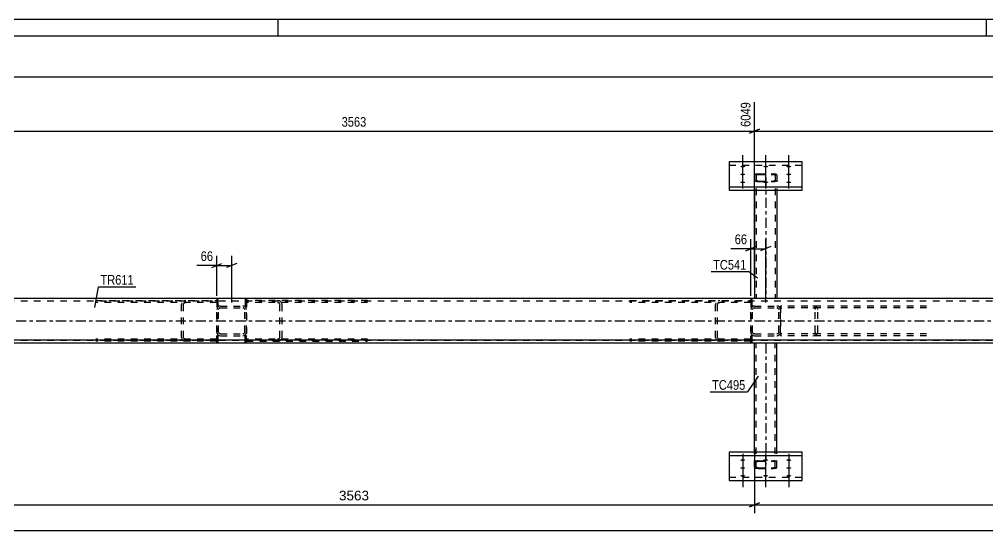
# Model space of a CAD drawing. Header units: millimetres. Extents: x -90 to 1099, y -612 to 229.
# Drawn here: x 182.6 to 469.6, y 77.8 to 229.4 of the extents above; entities that cross this region are included whole.
import ezdxf

# ---------------------------------------------------------------- set-up
doc = ezdxf.new("R2010")
doc.units = ezdxf.units.MM
doc.linetypes.add('DXK_LINE_DOT2', pattern=[3.9198, 1.9599, -1.9599])
doc.linetypes.add('DXK_LINE_DOT3', pattern=[5.9187, 2.979, -0.9799, 0.9799, -0.9799])
doc.styles.add('Arial', font='ARIAL.TTF', dxfattribs={"height": 0.2})
doc.styles.add('Arial Narrow', font='ARIALN.TTF', dxfattribs={"height": 0.2})

# ---------------------------------------------------------------- blocks, each defined once
blk = doc.blocks.new('Unknown-761555022-1133')
at = {"color": 5, "linetype": 'Continuous'}
for p, q in [((1099.33, 229.45), (-89.67, 229.45)), ((259.33, 224.45), (259.33, 229.45)), ((469.33, 224.45), (469.33, 229.45)), ((1094.33, 224.45), (-84.67, 224.45))]:
    blk.add_line(p, q, dxfattribs=at)
blk = doc.blocks.new('Part-761555022-2264 - 2197')
at = {"color": 7, "linetype": 'DXK_LINE_DOT2'}
for p, q in [((400.59, 183.37), (400.51, 183.24)), ((400.51, 183.24), (400.51, 178.75)), ((400.51, 181.68), (400.59, 181.55)), ((400.82, 183.49), (400.59, 183.37)), ((400.59, 181.55), (400.82, 181.43)), ((401.17, 183.57), (400.82, 183.49)), ((400.82, 181.43), (401.17, 181.35)), ((401.04, 183.24), (401.08, 183.31)), ((401.04, 183.24), (401.04, 146.71)), ((401.08, 181.61), (401.04, 181.68)), ((401.08, 183.31), (401.2, 183.36)), ((401.2, 181.56), (401.08, 181.61)), ((401.58, 183.6), (401.17, 183.57)), ((401.17, 181.35), (401.58, 181.32)), ((401.2, 183.36), (401.37, 183.4)), ((401.37, 181.52), (401.2, 181.56)), ((401.37, 183.4), (401.58, 183.42)), ((401.58, 181.5), (401.37, 181.52)), ((401.58, 183.6), (406.11, 183.6)), ((401.58, 183.42), (406.11, 183.42)), ((401.58, 181.5), (406.11, 181.5)), ((401.58, 181.32), (406.11, 181.32)), ((406.52, 183.57), (406.11, 183.6)), ((406.11, 183.42), (406.31, 183.4)), ((406.31, 181.52), (406.11, 181.5)), ((406.11, 181.32), (406.52, 181.35)), ((406.31, 183.4), (406.49, 183.36)), ((406.49, 181.56), (406.31, 181.52)), ((406.49, 183.36), (406.6, 183.31)), ((406.6, 181.61), (406.49, 181.56)), ((406.86, 183.49), (406.52, 183.57)), ((406.52, 181.35), (406.86, 181.43)), ((406.6, 183.31), (406.64, 183.24)), ((406.64, 181.68), (406.6, 181.61)), ((406.64, 183.24), (406.64, 146.71)), ((407.1, 183.37), (406.86, 183.49)), ((406.86, 181.43), (407.1, 181.55)), ((407.18, 183.24), (407.1, 183.37)), ((407.1, 181.55), (407.18, 181.68)), ((407.18, 183.24), (407.18, 178.75))]:
    blk.add_line(p, q, dxfattribs=at)
at = {"color": 7, "linetype": 'DXK_LINE_DOT3'}
blk.add_line((403.84, 182.46), (403.84, 146.71), dxfattribs=at)
at = {"color": 2, "linetype": 'Continuous'}
for p, q in [((400.51, 178.75), (400.51, 146.71)), ((407.18, 178.75), (407.18, 146.71)), ((406.11, 146.71), (400.51, 146.71)), ((407.18, 146.71), (406.11, 146.71))]:
    blk.add_line(p, q, dxfattribs=at)
blk = doc.blocks.new('Part-761555022-2202 - 2197')
at = {"color": 7, "linetype": 'DXK_LINE_DOT2'}
for p, q in [((363.52, 146.04), (399.43, 146.04)), ((399.43, 145.51), (363.52, 145.51)), ((389.01, 145.38), (388.91, 144.98)), ((388.91, 135.11), (388.91, 144.98)), ((389.57, 144.98), (389.62, 145.18)), ((389.57, 135.11), (389.57, 144.98)), ((390.24, 146.04), (389.73, 145.96)), ((389.98, 145.47), (390.24, 145.51)), ((399.43, 146.04), (399.43, 134.04)), ((388.91, 135.11), (389.01, 134.7)), ((389.62, 134.91), (389.57, 135.11)), ((399.43, 134.58), (363.52, 134.58)), ((399.43, 134.04), (363.52, 134.04)), ((389.73, 134.12), (390.24, 134.04)), ((390.24, 134.58), (389.98, 134.62))]:
    blk.add_line(p, q, dxfattribs=at)
for centre, radius, start, end in [((390.16, 144.88), 0.615, 106.7178, 150.749), ((390.08, 135.3), 1.23, 209.251, 253.2822), ((390.16, 135.21), 0.615, 209.251, 253.2822)]:
    blk.add_arc(centre, radius, start, end, dxfattribs=at)
blk = doc.blocks.new('Part-761555022-2203 - 2197')
at = {"color": 7, "linetype": 'DXK_LINE_DOT2'}
for p, q in [((249.9, 146.04), (249.9, 134.04)), ((285.81, 146.04), (249.9, 146.04)), ((285.81, 145.51), (249.9, 145.51)), ((259.61, 145.96), (259.1, 146.04)), ((259.1, 145.51), (259.35, 145.47)), ((259.71, 145.18), (259.76, 144.98)), ((259.76, 135.11), (259.76, 144.98)), ((260.43, 144.98), (260.33, 145.38)), ((260.43, 135.11), (260.43, 144.98)), ((259.76, 135.11), (259.71, 134.91)), ((260.33, 134.7), (260.43, 135.11)), ((285.81, 134.58), (249.9, 134.58)), ((249.9, 134.04), (285.81, 134.04)), ((259.35, 134.62), (259.1, 134.58)), ((259.1, 134.04), (259.61, 134.12))]:
    blk.add_line(p, q, dxfattribs=at)
for centre, radius, start, end in [((259.17, 144.88), 0.615, 29.251, 73.2822), ((259.25, 144.78), 1.23, 29.251, 73.2822), ((259.17, 135.21), 0.615, 286.7178, 330.749), ((259.25, 135.3), 1.23, 286.7178, 330.749)]:
    blk.add_arc(centre, radius, start, end, dxfattribs=at)
blk = doc.blocks.new('Part-761555022-2205 - 2197')
at = {"color": 7, "linetype": 'DXK_LINE_DOT2'}
for p, q in [((408.66, 144.44), (408.23, 144.38)), ((408.23, 144.38), (408.23, 135.7)), ((408.23, 143.8), (408.38, 143.87)), ((408.38, 143.87), (408.66, 143.91)), ((451.56, 144.44), (408.66, 144.44)), ((451.56, 143.91), (408.66, 143.91)), ((418.38, 144.36), (417.81, 144.44)), ((417.81, 143.91), (418.09, 143.87)), ((418.49, 143.58), (418.55, 143.38)), ((419.28, 143.38), (419.17, 143.78)), ((418.55, 136.71), (418.55, 143.38)), ((419.28, 136.71), (419.28, 143.38)), ((408.38, 136.22), (408.23, 136.29)), ((408.23, 135.7), (408.66, 135.64)), ((408.66, 136.18), (408.38, 136.22)), ((451.56, 136.18), (408.66, 136.18)), ((451.56, 135.64), (408.66, 135.64)), ((418.09, 136.22), (417.81, 136.18)), ((417.81, 135.64), (418.38, 135.72)), ((418.55, 136.71), (418.49, 136.51)), ((419.17, 136.3), (419.28, 136.71))]:
    blk.add_line(p, q, dxfattribs=at)
for centre, radius, start, end in [((417.93, 143.22), 0.668, 32.4104, 75.4453), ((418.04, 143.07), 1.34, 32.4104, 75.4453), ((417.93, 136.86), 0.668, 284.5547, 327.5896), ((418.04, 137.02), 1.34, 284.5547, 327.5896)]:
    blk.add_arc(centre, radius, start, end, dxfattribs=at)
blk = doc.blocks.new('Part-761555022-2211 - 2197')
at = {"color": 7, "linetype": 'DXK_LINE_DOT2'}
for p, q in [((241.18, 143.78), (241.1, 143.38)), ((241.63, 143.38), (241.68, 143.58)), ((242.17, 144.44), (241.76, 144.36)), ((241.96, 143.87), (242.17, 143.91)), ((242.17, 144.44), (248.83, 144.44)), ((242.17, 143.91), (248.83, 143.91)), ((249.24, 144.36), (248.83, 144.44)), ((248.83, 143.91), (249.04, 143.87)), ((249.33, 143.58), (249.37, 143.38)), ((249.9, 143.38), (249.82, 143.78)), ((241.1, 136.71), (241.1, 143.38)), ((241.63, 136.71), (241.63, 143.38)), ((249.37, 136.71), (249.37, 143.38)), ((249.9, 136.71), (249.9, 143.38)), ((241.1, 136.71), (241.18, 136.3)), ((241.68, 136.51), (241.63, 136.71)), ((241.76, 135.72), (242.17, 135.64)), ((242.17, 136.18), (241.96, 136.22)), ((242.17, 136.18), (248.83, 136.18)), ((242.17, 135.64), (248.83, 135.64)), ((249.04, 136.22), (248.83, 136.18)), ((248.83, 135.64), (249.24, 135.72)), ((249.37, 136.71), (249.33, 136.51)), ((249.82, 136.3), (249.9, 136.71))]:
    blk.add_line(p, q, dxfattribs=at)
at = {"color": 7, "linetype": 'DXK_LINE_DOT3'}
blk.add_line((245.5, 140.04), (245.5, 140.04), dxfattribs=at)
at = {"color": 7, "linetype": 'DXK_LINE_DOT2'}
for centre, radius, start, end in [((242.17, 143.38), 1.07, 112.5, 157.5), ((242.17, 143.38), 0.533, 112.5, 157.5), ((248.83, 143.38), 0.533, 22.5, 67.5), ((248.83, 143.38), 1.07, 22.5, 67.5), ((242.17, 136.71), 1.07, 202.5, 247.5), ((242.17, 136.71), 0.533, 202.5, 247.5), ((248.83, 136.71), 0.533, 292.5, 337.5), ((248.83, 136.71), 1.07, 292.5, 337.5)]:
    blk.add_arc(centre, radius, start, end, dxfattribs=at)
blk = doc.blocks.new('Part-761555022-2212 - 2197')
at = {"color": 7, "linetype": 'DXK_LINE_DOT2'}
for p, q in [((399.52, 143.78), (399.43, 143.38)), ((399.97, 143.38), (400.01, 143.58)), ((400.5, 144.44), (400.09, 144.36)), ((400.3, 143.87), (400.5, 143.91)), ((400.5, 144.44), (407.17, 144.44)), ((400.5, 143.91), (407.17, 143.91)), ((407.58, 144.36), (407.17, 144.44)), ((407.17, 143.91), (407.37, 143.87)), ((407.66, 143.58), (407.7, 143.38)), ((408.23, 143.38), (408.15, 143.78)), ((399.43, 136.71), (399.43, 143.38)), ((399.97, 136.71), (399.97, 143.38)), ((407.7, 136.71), (407.7, 143.38)), ((408.23, 136.71), (408.23, 143.38)), ((399.43, 136.71), (399.52, 136.3)), ((400.01, 136.51), (399.97, 136.71)), ((400.09, 135.72), (400.5, 135.64)), ((400.5, 136.18), (400.3, 136.22)), ((400.5, 136.18), (407.17, 136.18)), ((400.5, 135.64), (407.17, 135.64)), ((407.37, 136.22), (407.17, 136.18)), ((407.17, 135.64), (407.58, 135.72)), ((407.7, 136.71), (407.66, 136.51)), ((408.15, 136.3), (408.23, 136.71))]:
    blk.add_line(p, q, dxfattribs=at)
at = {"color": 7, "linetype": 'DXK_LINE_DOT3'}
blk.add_line((403.83, 140.04), (403.83, 140.04), dxfattribs=at)
at = {"color": 7, "linetype": 'DXK_LINE_DOT2'}
for centre, radius, start, end in [((400.5, 143.38), 1.07, 112.5, 157.5), ((400.5, 143.38), 0.533, 112.5, 157.5), ((407.17, 143.38), 0.533, 22.5, 67.5), ((407.17, 143.38), 1.07, 22.5, 67.5), ((400.5, 136.71), 1.07, 202.5, 247.5), ((400.5, 136.71), 0.533, 202.5, 247.5), ((407.17, 136.71), 0.533, 292.5, 337.5), ((407.17, 136.71), 1.07, 292.5, 337.5)]:
    blk.add_arc(centre, radius, start, end, dxfattribs=at)
blk = doc.blocks.new('Part-761555022-2229 - 2197')
at = {"color": 2, "linetype": 'Continuous'}
for p, q in [((406.11, 133.38), (400.51, 133.38)), ((400.51, 101.12), (400.51, 133.38)), ((407.18, 133.38), (406.11, 133.38)), ((407.18, 101.12), (407.18, 133.38))]:
    blk.add_line(p, q, dxfattribs=at)
at = {"color": 7, "linetype": 'DXK_LINE_DOT2'}
for p, q in [((401.04, 96.64), (401.04, 133.38)), ((406.64, 96.64), (406.64, 133.38)), ((400.51, 96.64), (400.51, 101.12)), ((407.18, 96.64), (407.18, 101.12)), ((400.59, 98.33), (400.51, 98.19)), ((400.82, 98.45), (400.59, 98.33)), ((401.17, 98.53), (400.82, 98.45)), ((401.04, 98.19), (401.08, 98.26)), ((401.08, 98.26), (401.2, 98.32)), ((401.58, 98.56), (401.17, 98.53)), ((401.2, 98.32), (401.37, 98.36)), ((401.37, 98.36), (401.58, 98.38)), ((401.58, 98.56), (406.11, 98.56)), ((401.58, 98.38), (406.11, 98.38)), ((406.52, 98.53), (406.11, 98.56)), ((406.11, 98.38), (406.31, 98.36)), ((406.31, 98.36), (406.49, 98.32)), ((406.49, 98.32), (406.6, 98.26)), ((406.86, 98.45), (406.52, 98.53)), ((406.6, 98.26), (406.64, 98.19)), ((407.1, 98.33), (406.86, 98.45)), ((407.18, 98.19), (407.1, 98.33)), ((400.51, 96.64), (400.59, 96.5)), ((400.59, 96.5), (400.82, 96.39)), ((400.82, 96.39), (401.17, 96.31)), ((401.08, 96.57), (401.04, 96.64)), ((401.2, 96.51), (401.08, 96.57)), ((401.17, 96.31), (401.58, 96.28)), ((401.37, 96.47), (401.2, 96.51)), ((401.58, 96.46), (401.37, 96.47)), ((401.58, 96.46), (406.11, 96.46)), ((401.58, 96.28), (406.11, 96.28)), ((406.31, 96.47), (406.11, 96.46)), ((406.11, 96.28), (406.52, 96.31)), ((406.49, 96.51), (406.31, 96.47)), ((406.6, 96.57), (406.49, 96.51)), ((406.52, 96.31), (406.86, 96.39)), ((406.64, 96.64), (406.6, 96.57)), ((406.86, 96.39), (407.1, 96.5)), ((407.1, 96.5), (407.18, 96.64))]:
    blk.add_line(p, q, dxfattribs=at)
at = {"color": 7, "linetype": 'DXK_LINE_DOT3'}
blk.add_line((403.84, 133.38), (403.84, 97.42), dxfattribs=at)
blk = doc.blocks.new('Part-761555022-2364 - 2197')
at = {"color": 7, "linetype": 'DXK_LINE_DOT2'}
for p, q in [((249.9, 135.64), (249.5, 135.64)), ((249.5, 135.64), (249.5, 133.64)), ((249.5, 133.64), (249.5, 135.64)), ((249.9, 133.64), (249.9, 135.64)), ((249.9, 133.64), (249.9, 135.64)), ((249.9, 133.64), (249.5, 133.64))]:
    blk.add_line(p, q, dxfattribs=at)
blk = doc.blocks.new('Part-761555022-2242 - 2197')
at = {"color": 7, "linetype": 'DXK_LINE_DOT2'}
for p, q in [((205.19, 146.04), (241.1, 146.04)), ((241.1, 145.51), (205.19, 145.51)), ((230.68, 145.38), (230.58, 144.98)), ((230.58, 135.11), (230.58, 144.98)), ((231.24, 144.98), (231.29, 145.18)), ((231.24, 135.11), (231.24, 144.98)), ((231.91, 146.04), (231.4, 145.96)), ((231.65, 145.47), (231.91, 145.51)), ((241.1, 146.04), (241.1, 134.04)), ((230.58, 135.11), (230.68, 134.7)), ((231.29, 134.91), (231.24, 135.11)), ((241.1, 134.58), (205.19, 134.58)), ((241.1, 134.04), (205.19, 134.04)), ((231.4, 134.12), (231.91, 134.04)), ((231.91, 134.58), (231.65, 134.62))]:
    blk.add_line(p, q, dxfattribs=at)
for centre, radius, start, end in [((231.83, 144.88), 0.615, 106.7178, 150.749), ((231.75, 135.3), 1.23, 209.251, 253.2822), ((231.83, 135.21), 0.615, 209.251, 253.2822)]:
    blk.add_arc(centre, radius, start, end, dxfattribs=at)
blk = doc.blocks.new('Part-761555022-2282 - 2197')
at = {"color": 2, "linetype": 'Continuous'}
for p, q in [((414.68, 101.12), (393.01, 101.12)), ((393.01, 101.12), (393.01, 92.71)), ((414.68, 92.71), (414.68, 101.12)), ((393.01, 100.12), (414.68, 100.12)), ((393.01, 92.71), (414.68, 92.71))]:
    blk.add_line(p, q, dxfattribs=at)
at = {"color": 7, "linetype": 'DXK_LINE_DOT2'}
blk.add_line((393.01, 93.71), (414.68, 93.71), dxfattribs=at)
blk = doc.blocks.new('Part-761555022-2283 - 2197')
at = {"color": 2, "linetype": 'Continuous'}
for p, q in [((414.68, 187.17), (393.01, 187.17)), ((393.01, 187.17), (393.01, 178.75)), ((414.68, 178.75), (414.68, 187.17)), ((393.01, 179.76), (414.68, 179.76)), ((393.01, 178.75), (414.68, 178.75))]:
    blk.add_line(p, q, dxfattribs=at)
at = {"color": 7, "linetype": 'DXK_LINE_DOT2'}
blk.add_line((393.01, 186.17), (414.68, 186.17), dxfattribs=at)
blk = doc.blocks.new('Part-761555022-2322 - 2197')
at = {"color": 2, "linetype": 'Continuous'}
for p, q in [((400.51, 146.71), (169.67, 146.71)), ((800.51, 146.71), (407.18, 146.71)), ((400.51, 133.38), (169.67, 133.38)), ((800.51, 133.38), (407.18, 133.38))]:
    blk.add_line(p, q, dxfattribs=at)
at = {"color": 7, "linetype": 'DXK_LINE_DOT2'}
for p, q in [((407.18, 146.71), (400.51, 146.71)), ((1035.51, 145.91), (45.44, 145.91)), ((1035.51, 134.18), (45.44, 134.18)), ((407.18, 133.38), (400.51, 133.38))]:
    blk.add_line(p, q, dxfattribs=at)
at = {"color": 7, "linetype": 'DXK_LINE_DOT3'}
blk.add_line((45.44, 140.04), (1035.51, 140.04), dxfattribs=at)
blk = doc.blocks.new('Part-761555022-2365 - 2197')
at = {"color": 7, "linetype": 'DXK_LINE_DOT2'}
for p, q in [((249.9, 146.44), (249.5, 146.44)), ((249.5, 146.44), (249.5, 144.44)), ((249.5, 146.44), (249.5, 144.44)), ((249.9, 146.44), (249.9, 144.44)), ((249.9, 144.44), (249.9, 146.44)), ((249.5, 144.44), (249.9, 144.44))]:
    blk.add_line(p, q, dxfattribs=at)
blk = doc.blocks.new('Bolt-761555022-2376 - 2197')
at = {"linetype": 'Continuous'}
for points in [[(397.01, 99), (397.16, 99), (397.31, 98.98), (397.44, 98.96), (397.56, 98.92), (397.65, 98.88), (397.71, 98.83), (397.74, 98.78), (397.74, 98.73), (397.71, 98.68), (397.65, 98.63), (397.56, 98.59), (397.44, 98.55), (397.31, 98.52), (397.16, 98.51), (397.01, 98.5), (396.86, 98.51), (396.71, 98.52), (396.58, 98.55), (396.47, 98.59), (396.38, 98.63), (396.31, 98.68), (396.28, 98.73), (396.28, 98.78), (396.31, 98.83), (396.38, 98.88), (396.47, 98.92), (396.58, 98.96), (396.71, 98.98), (396.86, 99)], [(403.81, 99), (403.96, 99), (404.11, 98.98), (404.24, 98.96), (404.36, 98.92), (404.45, 98.88), (404.51, 98.83), (404.54, 98.78), (404.54, 98.73), (404.51, 98.68), (404.45, 98.63), (404.36, 98.59), (404.24, 98.55), (404.11, 98.52), (403.96, 98.51), (403.81, 98.5), (403.66, 98.51), (403.51, 98.52), (403.38, 98.55), (403.27, 98.59), (403.18, 98.63), (403.11, 98.68), (403.08, 98.73), (403.08, 98.78), (403.11, 98.83), (403.18, 98.88), (403.27, 98.92), (403.38, 98.96), (403.51, 98.98), (403.66, 99)], [(410.68, 99), (410.83, 99), (410.98, 98.98), (411.11, 98.96), (411.22, 98.92), (411.31, 98.88), (411.37, 98.83), (411.41, 98.78), (411.41, 98.73), (411.37, 98.68), (411.31, 98.63), (411.22, 98.59), (411.11, 98.55), (410.98, 98.52), (410.83, 98.51), (410.68, 98.5), (410.52, 98.51), (410.38, 98.52), (410.25, 98.55), (410.13, 98.59), (410.04, 98.63), (409.98, 98.68), (409.95, 98.73), (409.95, 98.78), (409.98, 98.83), (410.04, 98.88), (410.13, 98.92), (410.25, 98.96), (410.38, 98.98), (410.52, 99)], [(397.01, 96.66), (397.16, 96.65), (397.31, 96.63), (397.44, 96.61), (397.56, 96.57), (397.65, 96.53), (397.71, 96.48), (397.74, 96.43), (397.74, 96.38), (397.71, 96.33), (397.65, 96.28), (397.56, 96.24), (397.44, 96.2), (397.31, 96.18), (397.16, 96.16), (397.01, 96.15), (396.86, 96.16), (396.71, 96.18), (396.58, 96.2), (396.47, 96.24), (396.38, 96.28), (396.31, 96.33), (396.28, 96.38), (396.28, 96.43), (396.31, 96.48), (396.38, 96.53), (396.47, 96.57), (396.58, 96.61), (396.71, 96.63), (396.86, 96.65)], [(410.68, 96.66), (410.83, 96.65), (410.98, 96.63), (411.11, 96.61), (411.22, 96.57), (411.31, 96.53), (411.37, 96.48), (411.41, 96.43), (411.41, 96.38), (411.37, 96.33), (411.31, 96.28), (411.22, 96.24), (411.11, 96.2), (410.98, 96.18), (410.83, 96.16), (410.68, 96.15), (410.52, 96.16), (410.38, 96.18), (410.25, 96.2), (410.13, 96.24), (410.04, 96.28), (409.98, 96.33), (409.95, 96.38), (409.95, 96.43), (409.98, 96.48), (410.04, 96.53), (410.13, 96.57), (410.25, 96.61), (410.38, 96.63), (410.52, 96.65)], [(397.01, 94.33), (397.16, 94.32), (397.31, 94.31), (397.44, 94.28), (397.56, 94.25), (397.65, 94.2), (397.71, 94.16), (397.74, 94.11), (397.74, 94.05), (397.71, 94), (397.65, 93.95), (397.56, 93.91), (397.44, 93.88), (397.31, 93.85), (397.16, 93.83), (397.01, 93.83), (396.86, 93.83), (396.71, 93.85), (396.58, 93.88), (396.47, 93.91), (396.38, 93.95), (396.31, 94), (396.28, 94.05), (396.28, 94.11), (396.31, 94.16), (396.38, 94.2), (396.47, 94.25), (396.58, 94.28), (396.71, 94.31), (396.86, 94.32)], [(403.81, 94.33), (403.96, 94.32), (404.11, 94.31), (404.24, 94.28), (404.36, 94.25), (404.45, 94.2), (404.51, 94.16), (404.54, 94.11), (404.54, 94.05), (404.51, 94), (404.45, 93.95), (404.36, 93.91), (404.24, 93.88), (404.11, 93.85), (403.96, 93.83), (403.81, 93.83), (403.66, 93.83), (403.51, 93.85), (403.38, 93.88), (403.27, 93.91), (403.18, 93.95), (403.11, 94), (403.08, 94.05), (403.08, 94.11), (403.11, 94.16), (403.18, 94.2), (403.27, 94.25), (403.38, 94.28), (403.51, 94.31), (403.66, 94.32)], [(410.68, 94.33), (410.83, 94.32), (410.98, 94.31), (411.11, 94.28), (411.22, 94.25), (411.31, 94.2), (411.37, 94.16), (411.41, 94.11), (411.41, 94.05), (411.37, 94), (411.31, 93.95), (411.22, 93.91), (411.11, 93.88), (410.98, 93.85), (410.83, 93.83), (410.68, 93.83), (410.52, 93.83), (410.38, 93.85), (410.25, 93.88), (410.13, 93.91), (410.04, 93.95), (409.98, 94), (409.95, 94.05), (409.95, 94.11), (409.98, 94.16), (410.04, 94.2), (410.13, 94.25), (410.25, 94.28), (410.38, 94.31), (410.52, 94.32)]]:
    blk.add_hatch(color=1, dxfattribs=at).paths.add_polyline_path(points)
at = {"color": 1, "linetype": 'Continuous'}
for p, q in [((397.01, 100.57), (397.01, 95.37)), ((403.81, 100.57), (403.81, 95.37)), ((410.68, 100.57), (410.68, 95.37)), ((397.01, 98.22), (397.01, 93.02)), ((410.68, 98.22), (410.68, 93.02)), ((397.01, 95.9), (397.01, 90.7)), ((403.81, 95.9), (403.81, 90.7)), ((410.68, 95.9), (410.68, 90.7))]:
    blk.add_line(p, q, dxfattribs=at)
blk = doc.blocks.new('Bolt-761555022-2377 - 2197')
at = {"linetype": 'Continuous'}
for points in [[(397.01, 185.55), (396.86, 185.55), (396.71, 185.57), (396.58, 185.6), (396.47, 185.63), (396.38, 185.67), (396.31, 185.72), (396.28, 185.77), (396.28, 185.83), (396.31, 185.88), (396.38, 185.92), (396.47, 185.97), (396.58, 186), (396.71, 186.03), (396.86, 186.04), (397.01, 186.05), (397.16, 186.04), (397.31, 186.03), (397.44, 186), (397.56, 185.97), (397.65, 185.92), (397.71, 185.88), (397.74, 185.83), (397.74, 185.77), (397.71, 185.72), (397.65, 185.67), (397.56, 185.63), (397.44, 185.6), (397.31, 185.57), (397.16, 185.55)], [(403.88, 185.55), (403.72, 185.55), (403.58, 185.57), (403.45, 185.6), (403.33, 185.63), (403.24, 185.67), (403.18, 185.72), (403.15, 185.77), (403.15, 185.83), (403.18, 185.88), (403.24, 185.92), (403.33, 185.97), (403.45, 186), (403.58, 186.03), (403.72, 186.04), (403.88, 186.05), (404.03, 186.04), (404.18, 186.03), (404.31, 186), (404.42, 185.97), (404.51, 185.92), (404.57, 185.88), (404.61, 185.83), (404.61, 185.77), (404.57, 185.72), (404.51, 185.67), (404.42, 185.63), (404.31, 185.6), (404.18, 185.57), (404.03, 185.55)], [(410.68, 185.55), (410.52, 185.55), (410.38, 185.57), (410.25, 185.6), (410.13, 185.63), (410.04, 185.67), (409.98, 185.72), (409.95, 185.77), (409.95, 185.83), (409.98, 185.88), (410.04, 185.92), (410.13, 185.97), (410.25, 186), (410.38, 186.03), (410.52, 186.04), (410.68, 186.05), (410.83, 186.04), (410.98, 186.03), (411.11, 186), (411.22, 185.97), (411.31, 185.92), (411.37, 185.88), (411.41, 185.83), (411.41, 185.77), (411.37, 185.72), (411.31, 185.67), (411.22, 185.63), (411.11, 185.6), (410.98, 185.57), (410.83, 185.55)], [(397.01, 183.22), (396.86, 183.23), (396.71, 183.24), (396.58, 183.27), (396.47, 183.31), (396.38, 183.35), (396.31, 183.4), (396.28, 183.45), (396.28, 183.5), (396.31, 183.55), (396.38, 183.6), (396.47, 183.64), (396.58, 183.68), (396.71, 183.7), (396.86, 183.72), (397.01, 183.72), (397.16, 183.72), (397.31, 183.7), (397.44, 183.68), (397.56, 183.64), (397.65, 183.6), (397.71, 183.55), (397.74, 183.5), (397.74, 183.45), (397.71, 183.4), (397.65, 183.35), (397.56, 183.31), (397.44, 183.27), (397.31, 183.24), (397.16, 183.23)], [(397.01, 180.87), (396.86, 180.88), (396.71, 180.9), (396.58, 180.92), (396.47, 180.96), (396.38, 181), (396.31, 181.05), (396.28, 181.1), (396.28, 181.15), (396.31, 181.2), (396.38, 181.25), (396.47, 181.29), (396.58, 181.33), (396.71, 181.35), (396.86, 181.37), (397.01, 181.38), (397.16, 181.37), (397.31, 181.35), (397.44, 181.33), (397.56, 181.29), (397.65, 181.25), (397.71, 181.2), (397.74, 181.15), (397.74, 181.1), (397.71, 181.05), (397.65, 181), (397.56, 180.96), (397.44, 180.92), (397.31, 180.9), (397.16, 180.88)], [(403.88, 180.87), (403.72, 180.88), (403.58, 180.9), (403.45, 180.92), (403.33, 180.96), (403.24, 181), (403.18, 181.05), (403.15, 181.1), (403.15, 181.15), (403.18, 181.2), (403.24, 181.25), (403.33, 181.29), (403.45, 181.33), (403.58, 181.35), (403.72, 181.37), (403.88, 181.38), (404.03, 181.37), (404.18, 181.35), (404.31, 181.33), (404.42, 181.29), (404.51, 181.25), (404.57, 181.2), (404.61, 181.15), (404.61, 181.1), (404.57, 181.05), (404.51, 181), (404.42, 180.96), (404.31, 180.92), (404.18, 180.9), (404.03, 180.88)], [(410.68, 183.22), (410.52, 183.23), (410.38, 183.24), (410.25, 183.27), (410.13, 183.31), (410.04, 183.35), (409.98, 183.4), (409.95, 183.45), (409.95, 183.5), (409.98, 183.55), (410.04, 183.6), (410.13, 183.64), (410.25, 183.68), (410.38, 183.7), (410.52, 183.72), (410.68, 183.72), (410.83, 183.72), (410.98, 183.7), (411.11, 183.68), (411.22, 183.64), (411.31, 183.6), (411.37, 183.55), (411.41, 183.5), (411.41, 183.45), (411.37, 183.4), (411.31, 183.35), (411.22, 183.31), (411.11, 183.27), (410.98, 183.24), (410.83, 183.23)], [(410.68, 180.87), (410.52, 180.88), (410.38, 180.9), (410.25, 180.92), (410.13, 180.96), (410.04, 181), (409.98, 181.05), (409.95, 181.1), (409.95, 181.15), (409.98, 181.2), (410.04, 181.25), (410.13, 181.29), (410.25, 181.33), (410.38, 181.35), (410.52, 181.37), (410.68, 181.38), (410.83, 181.37), (410.98, 181.35), (411.11, 181.33), (411.22, 181.29), (411.31, 181.25), (411.37, 181.2), (411.41, 181.15), (411.41, 181.1), (411.37, 181.05), (411.31, 181), (411.22, 180.96), (411.11, 180.92), (410.98, 180.9), (410.83, 180.88)]]:
    blk.add_hatch(color=1, dxfattribs=at).paths.add_polyline_path(points)
at = {"color": 1, "linetype": 'Continuous'}
for p, q in [((397.01, 183.98), (397.01, 189.18)), ((397.01, 181.66), (397.01, 186.86)), ((403.88, 183.98), (403.88, 189.18)), ((410.68, 183.98), (410.68, 189.18)), ((410.68, 181.66), (410.68, 186.86)), ((397.01, 179.31), (397.01, 184.51)), ((403.88, 179.31), (403.88, 184.51)), ((410.68, 179.31), (410.68, 184.51))]:
    blk.add_line(p, q, dxfattribs=at)
blk = doc.blocks.new('Part-761555022-2394 - 2197')
at = {"color": 7, "linetype": 'DXK_LINE_DOT2'}
for p, q in [((241.5, 146.44), (241.1, 146.44)), ((241.1, 146.44), (241.1, 144.44)), ((241.1, 146.44), (241.1, 144.44)), ((241.5, 144.44), (241.5, 146.44)), ((241.5, 144.44), (241.5, 146.44)), ((241.1, 144.44), (241.5, 144.44))]:
    blk.add_line(p, q, dxfattribs=at)
blk = doc.blocks.new('Part-761555022-2395 - 2197')
at = {"color": 7, "linetype": 'DXK_LINE_DOT2'}
for p, q in [((241.5, 135.64), (241.1, 135.64)), ((241.1, 133.64), (241.1, 135.64)), ((241.1, 135.64), (241.1, 133.64)), ((241.5, 133.64), (241.5, 135.64)), ((241.5, 133.64), (241.5, 135.64)), ((241.1, 133.64), (241.5, 133.64))]:
    blk.add_line(p, q, dxfattribs=at)
blk = doc.blocks.new('Part-761555022-2396 - 2197')
at = {"color": 7, "linetype": 'DXK_LINE_DOT2'}
for p, q in [((399.84, 146.44), (399.43, 146.44)), ((399.43, 146.44), (399.43, 144.44)), ((399.44, 146.44), (399.44, 144.44)), ((399.83, 144.44), (399.83, 146.44)), ((399.84, 144.44), (399.84, 146.44)), ((399.43, 144.44), (399.84, 144.44))]:
    blk.add_line(p, q, dxfattribs=at)
blk = doc.blocks.new('Part-761555022-2397 - 2197')
at = {"color": 7, "linetype": 'DXK_LINE_DOT2'}
for p, q in [((399.84, 135.64), (399.43, 135.64)), ((399.43, 135.64), (399.43, 133.64)), ((399.44, 133.64), (399.44, 135.64)), ((399.83, 133.64), (399.83, 135.64)), ((399.84, 133.64), (399.84, 135.64)), ((399.43, 133.64), (399.84, 133.64))]:
    blk.add_line(p, q, dxfattribs=at)
blk = doc.blocks.new('StraightDimension-761555022-12923 - 2197')
at = {"color": 7, "linetype": 'Continuous'}
blk.add_line((-1.67, 212.44), (1037.18, 212.44), dxfattribs=at)
blk = doc.blocks.new('StraightDimension-761555022-2438 - 2197')
at = {"color": 7, "linetype": 'Continuous'}
blk.add_line((0, 134.44), (1035.51, 134.44), dxfattribs=at)
blk = doc.blocks.new('StraightDimension-761555022-2456 - 2197')
at = {"color": 7, "linetype": 'Continuous'}
for p, q in [((163.01, 101.49), (163.01, 83.05)), ((400.51, 101.92), (400.51, 83.05)), ((164.51, 86.05), (161.51, 84.85)), ((163.01, 85.45), (400.51, 85.45)), ((399.01, 84.85), (402.01, 86.05))]:
    blk.add_line(p, q, dxfattribs=at)
at = {"color": 0}
blk.add_wipeout([(286.81, 86.2), (286.81, 90.4), (276.71, 90.4), (276.71, 86.2)], dxfattribs=at)
at = {"color": 3, "style": 'Arial'}
blk.add_text('3563', height=2.865, dxfattribs=at).set_placement((277.31, 86.8))
blk = doc.blocks.new('StraightDimension-761555022-2465 - 2197')
at = {"color": 7, "linetype": 'Continuous'}
for p, q in [((400.51, 101.92), (400.51, 83.05)), ((402.01, 86.05), (399.01, 84.85)), ((400.51, 85.45), (800.51, 85.45))]:
    blk.add_line(p, q, dxfattribs=at)
blk = doc.blocks.new('StraightDimension-761555022-2510 - 2197')
at = {"color": 7, "linetype": 'Continuous'}
for p, q in [((400.51, 152.54), (400.51, 204.89)), ((402.01, 196.87), (399.01, 195.67)), ((400.51, 196.27), (800.51, 196.27))]:
    blk.add_line(p, q, dxfattribs=at)
blk = doc.blocks.new('StraightDimension-761555022-2523 - 2197')
at = {"color": 7, "linetype": 'Continuous'}
for p, q in [((163.01, 153.88), (163.01, 204.89)), ((400.51, 152.54), (400.51, 204.89)), ((164.51, 196.87), (161.51, 195.67)), ((163.01, 196.27), (400.51, 196.27)), ((399.01, 195.67), (402.01, 196.87))]:
    blk.add_line(p, q, dxfattribs=at)
at = {"color": 0, "linetype": 'Continuous'}
blk.add_wipeout([(399.91, 205.49), (395.71, 205.49), (395.71, 196.97), (399.91, 196.97)], dxfattribs=at)
at = {"color": 0}
blk.add_wipeout([(286.01, 197.02), (286.01, 201.22), (277.5, 201.22), (277.5, 197.02)], dxfattribs=at)
at = {"color": 3, "linetype": 'Continuous', "style": 'Arial Narrow'}
blk.add_text('6049', height=2.863, rotation=90.0002, dxfattribs=at).set_placement((399.31, 197.57))
at = {"color": 3, "style": 'Arial Narrow'}
blk.add_text('3563', height=2.863, dxfattribs=at).set_placement((278.1, 197.62))
blk = doc.blocks.new('StraightDimension-761555022-9817 - 2197')
at = {"color": 7, "linetype": 'Continuous'}
for p, q in [((399.44, 147.44), (399.44, 164.29)), ((403.83, 145.44), (403.83, 164.29)), ((397.94, 160.84), (400.94, 162.04)), ((399.44, 161.44), (403.83, 161.44)), ((405.33, 162.04), (402.33, 160.84))]:
    blk.add_line(p, q, dxfattribs=at)
at = {"color": 0}
blk.add_wipeout([(398.91, 162.19), (398.91, 166.39), (394.05, 166.39), (394.05, 162.19)], dxfattribs=at)
at = {"color": 7, "linetype": 'Continuous'}
blk.add_line((399.44, 161.44), (393.53, 161.44), dxfattribs=at)
blk.add_line((399.44, 161.44), (393.53, 161.44), dxfattribs=at)
at = {"color": 3, "style": 'Arial Narrow'}
blk.add_text('66', height=2.863, dxfattribs=at).set_placement((394.65, 162.79))
blk = doc.blocks.new('StraightDimension-761555022-9823 - 2197')
at = {"color": 7, "linetype": 'Continuous'}
for p, q in [((241.1, 147.44), (241.1, 159.29)), ((245.5, 145.44), (245.5, 159.29)), ((239.6, 155.84), (242.6, 157.04)), ((241.1, 156.44), (245.5, 156.44)), ((247, 157.04), (244, 155.84))]:
    blk.add_line(p, q, dxfattribs=at)
at = {"color": 0}
blk.add_wipeout([(240.58, 157.19), (240.58, 161.39), (235.72, 161.39), (235.72, 157.19)], dxfattribs=at)
at = {"color": 7, "linetype": 'Continuous'}
blk.add_line((241.1, 156.44), (235.2, 156.44), dxfattribs=at)
blk.add_line((241.1, 156.44), (235.2, 156.44), dxfattribs=at)
at = {"color": 3, "style": 'Arial Narrow'}
blk.add_text('66', height=2.863, dxfattribs=at).set_placement((236.32, 157.79))
blk = doc.blocks.new('StraightDimension-761555022-14315 - 2197')
at = {"color": 7, "linetype": 'Continuous'}
blk.add_line((0, 77.83), (1035.51, 77.83), dxfattribs=at)
blk = doc.blocks.new('Mark-761555022-2225 - 2197')
at = {"color": 0}
blk.add_wipeout([(397.81, 119.6), (397.81, 122.6), (387.94, 122.6), (387.94, 119.6)], dxfattribs=at)
blk.add_wipeout([(397.81, 119.6), (397.81, 122.6), (387.94, 122.6), (387.94, 119.6)], dxfattribs=at)
at = {"color": 30, "linetype": 'Continuous'}
for p in [(401.59, 123.63), (387.34, 119)]:
    blk.add_line(p, (398.41, 119), dxfattribs=at)
at = {"color": 3, "style": 'Arial Narrow'}
blk.add_text('TC495', height=2.863, dxfattribs=at).set_placement((387.94, 119.6))
blk = doc.blocks.new('Mark-761555022-2260 - 2197')
at = {"color": 0}
blk.add_wipeout([(398.1, 155.24), (398.1, 158.24), (388.24, 158.24), (388.24, 155.24)], dxfattribs=at)
blk.add_wipeout([(398.1, 155.24), (398.1, 158.24), (388.24, 158.24), (388.24, 155.24)], dxfattribs=at)
at = {"color": 30, "linetype": 'Continuous'}
for p in [(387.64, 154.64), (401.41, 152.71)]:
    blk.add_line(p, (398.7, 154.64), dxfattribs=at)
at = {"color": 3, "style": 'Arial Narrow'}
blk.add_text('TC541', height=2.863, dxfattribs=at).set_placement((388.24, 155.24))
blk = doc.blocks.new('Mark-761555022-2318 - 2197')
at = {"color": 0}
blk.add_wipeout([(216.45, 150.76), (216.45, 153.76), (206.59, 153.76), (206.59, 150.76)], dxfattribs=at)
blk.add_wipeout([(216.45, 150.76), (216.45, 153.76), (206.59, 153.76), (206.59, 150.76)], dxfattribs=at)
at = {"color": 30, "linetype": 'Continuous'}
for p, q in [((204.9, 144.02), (205.99, 150.16)), ((205.99, 150.16), (217.05, 150.16))]:
    blk.add_line(p, q, dxfattribs=at)
at = {"color": 3, "style": 'Arial Narrow'}
blk.add_text('TR611', height=2.863, dxfattribs=at).set_placement((206.59, 150.76))

msp = doc.modelspace()

# ---------------------------------------------------------------- block references
for name in ['Unknown-761555022-1133', 'Part-761555022-2283 - 2197', 'Bolt-761555022-2377 - 2197', 'Part-761555022-2264 - 2197', 'Part-761555022-2322 - 2197', 'Part-761555022-2394 - 2197', 'Part-761555022-2365 - 2197', 'Part-761555022-2396 - 2197', 'Part-761555022-2242 - 2197', 'Part-761555022-2211 - 2197', 'Part-761555022-2203 - 2197', 'Part-761555022-2202 - 2197', 'Part-761555022-2212 - 2197', 'Part-761555022-2205 - 2197', 'Part-761555022-2395 - 2197', 'Part-761555022-2364 - 2197', 'Part-761555022-2397 - 2197', 'Part-761555022-2229 - 2197', 'Part-761555022-2282 - 2197', 'Bolt-761555022-2376 - 2197']:
    msp.add_blockref(name, (0, 0))

# ---------------------------------------------------------------- next in the draw order: block references
for name in ['StraightDimension-761555022-12923 - 2197', 'StraightDimension-761555022-2438 - 2197', 'StraightDimension-761555022-2456 - 2197']:
    msp.add_blockref(name, (0, 0))

# ---------------------------------------------------------------- next in the draw order: block references
for name in ['StraightDimension-761555022-2510 - 2197', 'StraightDimension-761555022-2465 - 2197']:
    msp.add_blockref(name, (0, 0))

# ---------------------------------------------------------------- next in the draw order: block references
msp.add_blockref('StraightDimension-761555022-2523 - 2197', (0, 0))

# ---------------------------------------------------------------- next in the draw order: block references
for name in ['StraightDimension-761555022-9817 - 2197', 'StraightDimension-761555022-9823 - 2197']:
    msp.add_blockref(name, (0, 0))

# ---------------------------------------------------------------- next in the draw order: block references
msp.add_blockref('StraightDimension-761555022-14315 - 2197', (0, 0))

# ---------------------------------------------------------------- next in the draw order: block references
for name in ['Mark-761555022-2260 - 2197', 'Mark-761555022-2318 - 2197', 'Mark-761555022-2225 - 2197']:
    msp.add_blockref(name, (0, 0))

doc.saveas('drawing.dxf')
